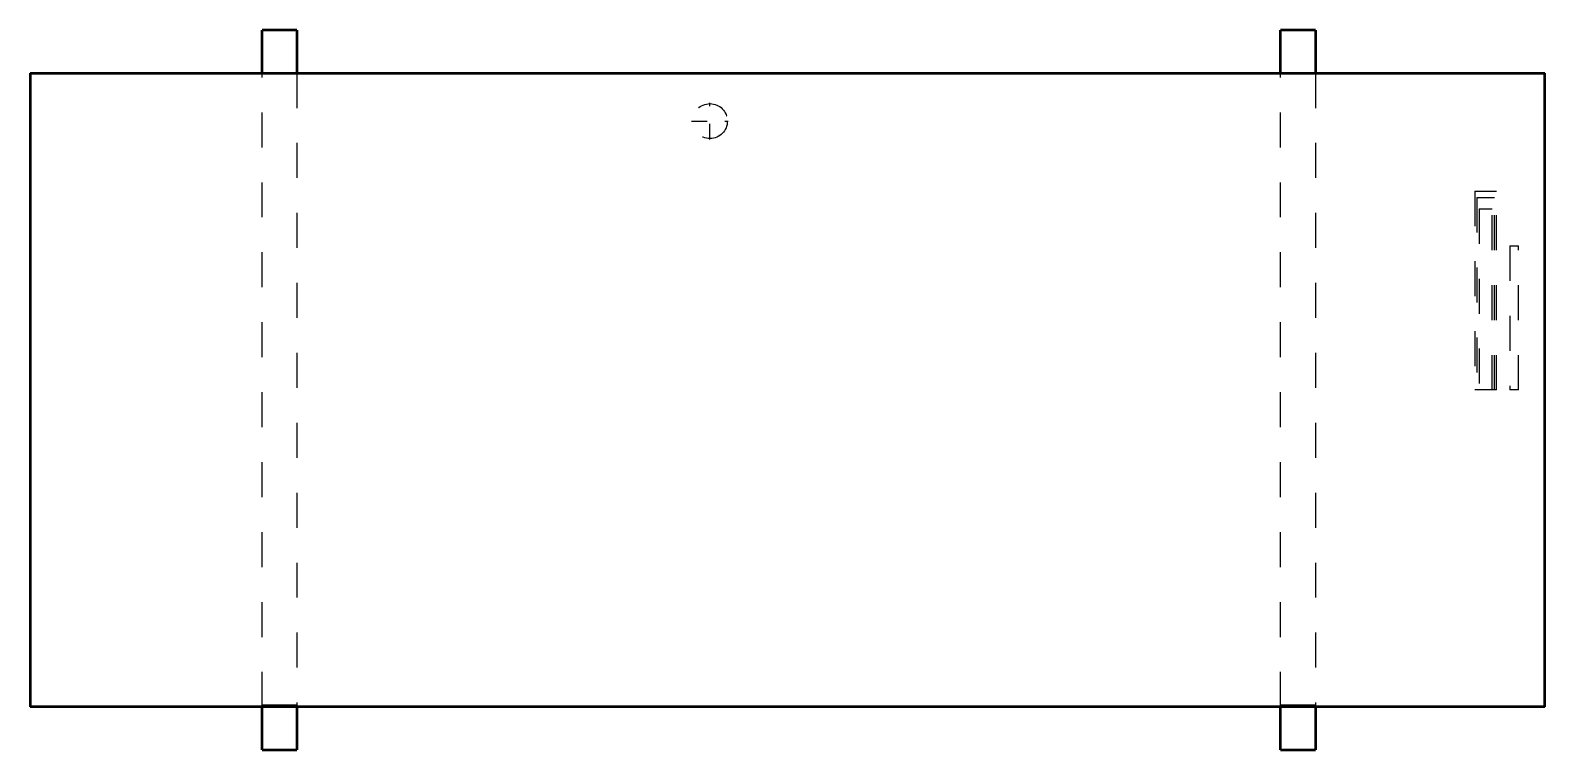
# Model space of a CAD drawing. Header units: inches. Extents: x -21.7 to 21.7, y -10.3 to 10.3.
import ezdxf

# ---------------------------------------------------------------- set-up
doc = ezdxf.new("R2010")
doc.units = ezdxf.units.IN
doc.header["$MEASUREMENT"] = 0
doc.linetypes.add('Center', pattern=[1.5, 0.45, -0.5, 0.05, -0.5])
doc.linetypes.add('Dashed', pattern=[2, 1, -1])
for name, color, linetype, lineweight in [('AM_0', 7, 'Continuous', 50), ('AM_7', 7, 'Center', 25), ('AM_9', 6, 'Dashed', 25)]:
    doc.layers.add(name, color=color, linetype=linetype, lineweight=lineweight)

# ---------------------------------------------------------------- blocks, each defined once
blk = doc.blocks.new('1_5MXM48AVJU9_PART12_0_in_5MXM48AVJU9_4')
at = {"layer": 'AM_7'}
for p, q in [((-2.21875, 7.1625), (-2.21875, 8.2125)), ((-2.74375, 7.6875), (-1.69375, 7.6875))]:
    blk.add_line(p, q, dxfattribs=at)
at = {"layer": 'AM_9'}
blk.add_circle((-2.21875, 7.6875), 0.5, dxfattribs=at)
blk = doc.blocks.new('2_5MXM48AVJU9_PART10_0_in_5MXM48AVJU9_4')
at = {"layer": 'AM_9'}
for p, q in [((19.65625, 5.6825), (20.28125, 5.6825)), ((19.65625, 5.6825), (19.65625, 0)), ((20.28125, 0), (20.28125, 5.6825)), ((19.71875, 0), (19.65625, 0)), ((20.28125, 0), (20.21875, 0))]:
    blk.add_line(p, q, dxfattribs=at)
blk = doc.blocks.new('3_5MXM48AVJU9_PART9_0_in_5MXM48AVJU9_4')
at = {"layer": 'AM_9'}
for p, q in [((19.71875, 5.5025), (20.21875, 5.5025)), ((19.71875, 5.5025), (19.71875, 0)), ((20.21875, 0), (20.21875, 5.5025)), ((19.78125, 0), (19.71875, 0)), ((20.21875, 0), (20.15625, 0))]:
    blk.add_line(p, q, dxfattribs=at)
blk = doc.blocks.new('4_5MXM48AVJU9_PART8_0_in_5MXM48AVJU9_4')
at = {"layer": 'AM_9'}
for p, q in [((19.78125, 5.1825), (20.15625, 5.1825)), ((19.78125, 5.1825), (19.78125, 0)), ((20.15625, 0), (20.15625, 5.1825)), ((20.15625, 0), (19.78125, 0))]:
    blk.add_line(p, q, dxfattribs=at)
blk = doc.blocks.new('5_5MXM48AVJU9_PART7_0_in_5MXM48AVJU9_4')
at = {"layer": 'AM_0'}
for p, q in [((-14.02875, 10.285), (-15.02875, 10.285)), ((-15.02875, 9.0625), (-15.02875, 10.285)), ((-14.02875, 10.285), (-14.02875, 9.0625)), ((14.09625, 9.0625), (14.09625, 10.285)), ((15.09625, 10.285), (14.09625, 10.285)), ((15.09625, 10.285), (15.09625, 9.0625)), ((-21.65625, 9.0625), (21.65625, 9.0625)), ((-21.65625, 9.0625), (-21.65625, -9.0625)), ((21.65625, -9.0625), (21.65625, 9.0625)), ((21.65625, -9.0625), (-21.65625, -9.0625)), ((-15.02875, -10.285), (-15.02875, -9.0625)), ((-14.02875, -9.0625), (-14.02875, -10.285)), ((14.09625, -10.285), (14.09625, -9.0625)), ((15.09625, -9.0625), (15.09625, -10.285)), ((-15.02875, -10.285), (-14.02875, -10.285)), ((14.09625, -10.285), (15.09625, -10.285))]:
    blk.add_line(p, q, dxfattribs=at)
at = {"layer": 'AM_9'}
for p, q in [((-15.02875, -9.0625), (-15.02875, 9.0625)), ((-14.02875, 9.0625), (-14.02875, -9.0625)), ((14.09625, -9.0625), (14.09625, 9.0625)), ((15.09625, 9.0625), (15.09625, -9.0625)), ((-15.02875, -8.999375), (-14.02875, -8.999375)), ((14.09625, -8.999375), (15.09625, -8.999375))]:
    blk.add_line(p, q, dxfattribs=at)
blk = doc.blocks.new('6_5MXM48AVJU9_PART4_0_in_5MXM48AVJU9_4')
at = {"layer": 'AM_9'}
for p, q in [((20.65625, 4.1225), (20.90625, 4.1225)), ((20.65625, 4.1225), (20.65625, 0)), ((20.90625, 0), (20.90625, 4.1225)), ((20.90625, 0), (20.65625, 0))]:
    blk.add_line(p, q, dxfattribs=at)

msp = doc.modelspace()

# ---------------------------------------------------------------- block references
for name in ['5_5MXM48AVJU9_PART7_0_in_5MXM48AVJU9_4', '1_5MXM48AVJU9_PART12_0_in_5MXM48AVJU9_4', '2_5MXM48AVJU9_PART10_0_in_5MXM48AVJU9_4', '3_5MXM48AVJU9_PART9_0_in_5MXM48AVJU9_4', '4_5MXM48AVJU9_PART8_0_in_5MXM48AVJU9_4', '6_5MXM48AVJU9_PART4_0_in_5MXM48AVJU9_4']:
    msp.add_blockref(name, (0, 0))

doc.saveas('drawing.dxf')
